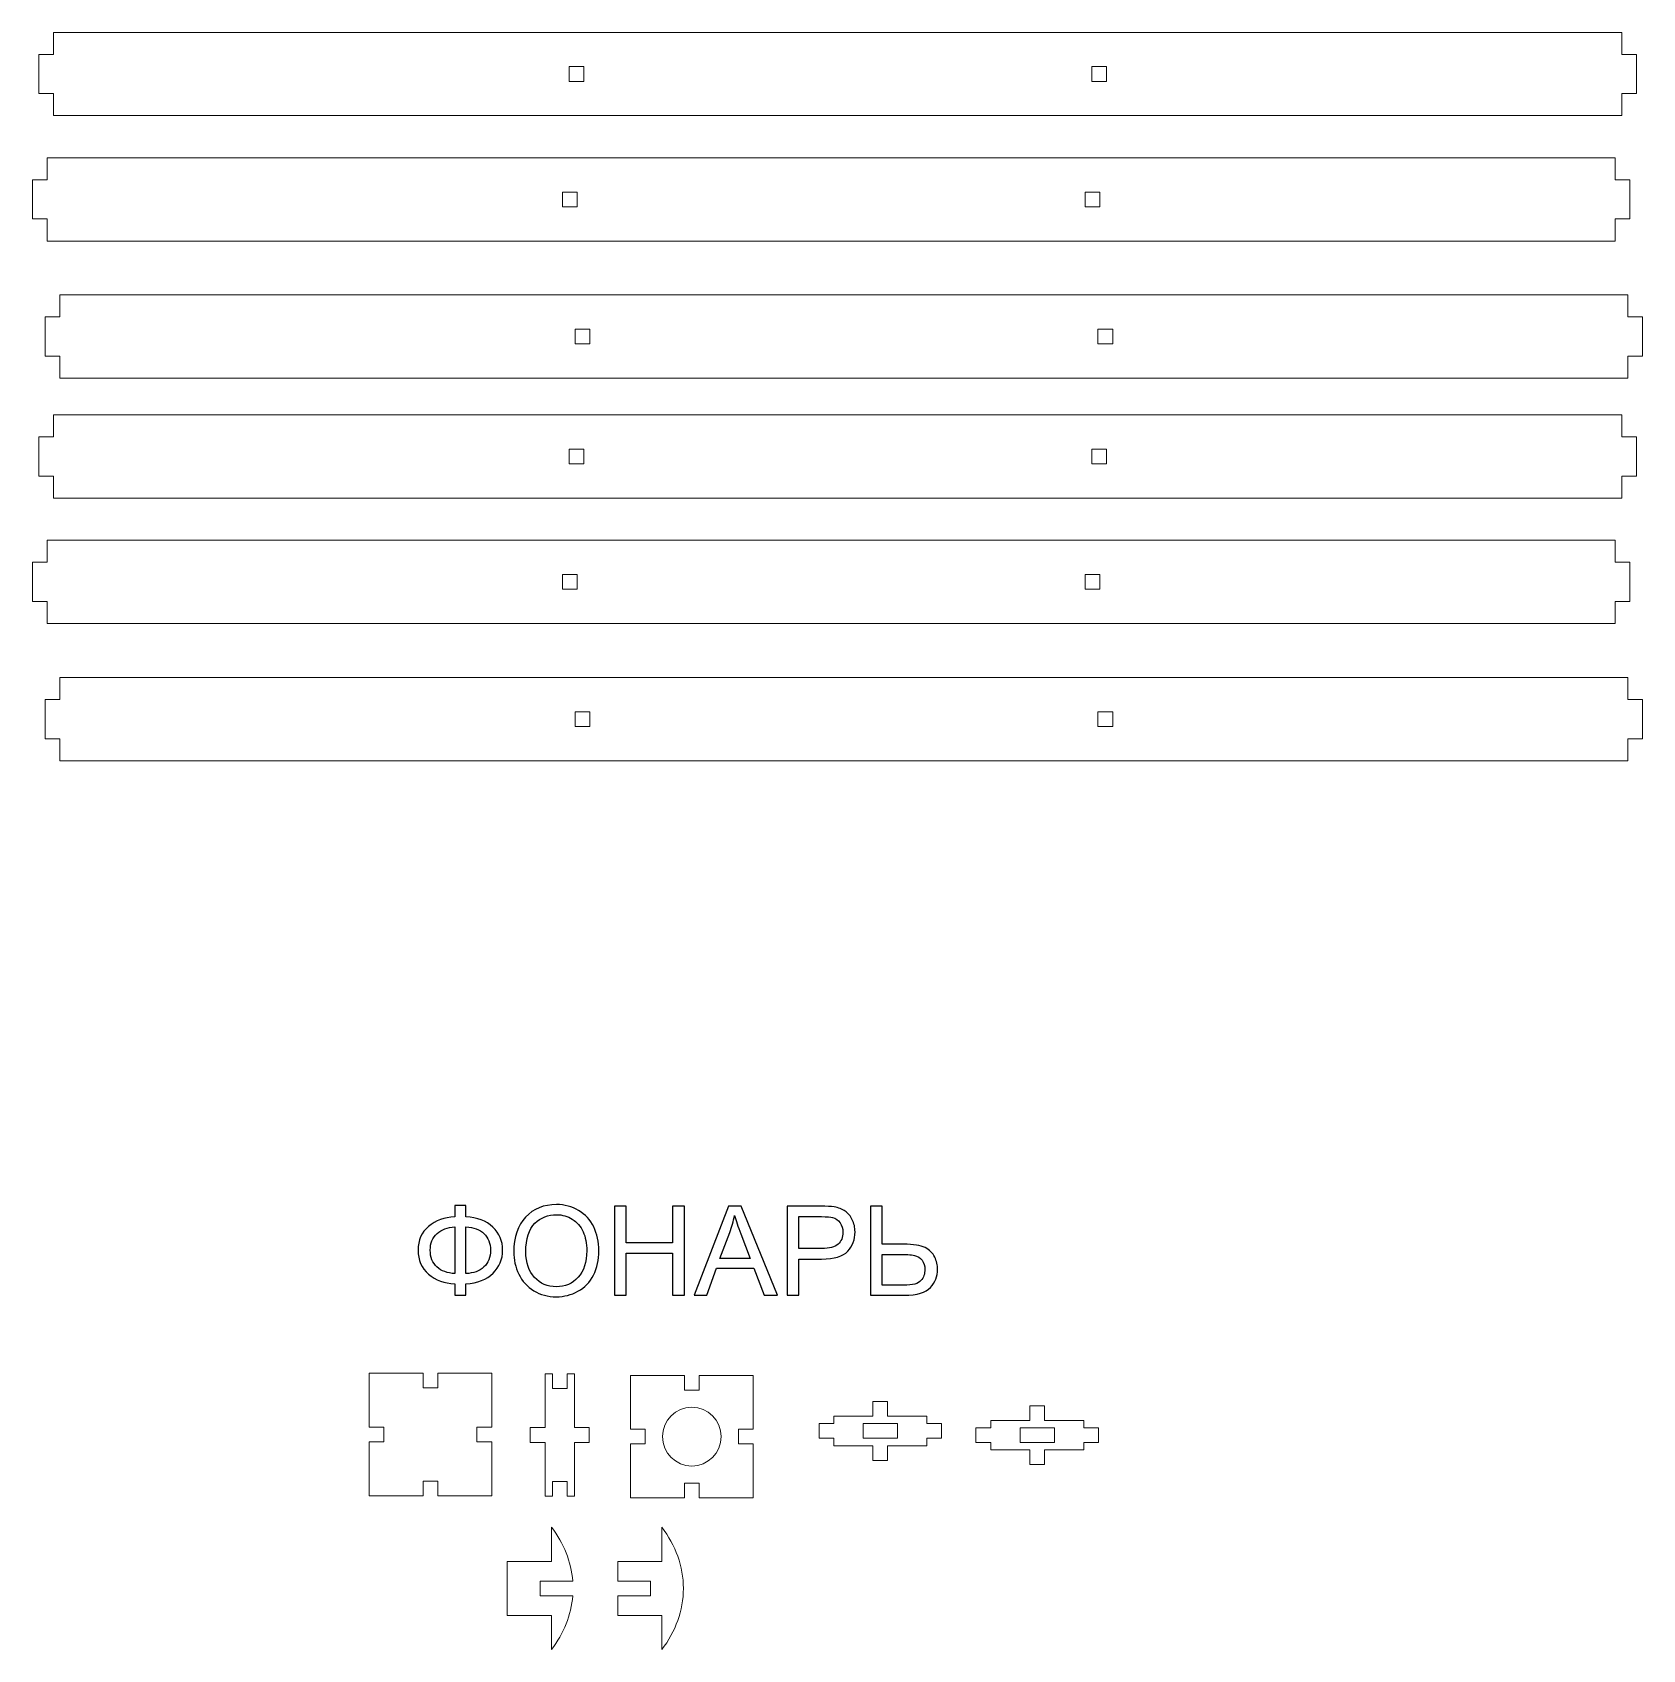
# Model space of a CAD drawing. Header units: centimetres. Extents: x -181 to 252, y -90 to 73.
# Drawn here: x 61.55 to 94.41, y 6.96 to 39.96 of the extents above; entities that cross this region are included whole.
import ezdxf

# ---------------------------------------------------------------- set-up
doc = ezdxf.new("R2010")
doc.units = ezdxf.units.CM
doc.header["$MEASUREMENT"] = 0
doc.layers.add('layer 1', color=7, linetype='Continuous')

msp = doc.modelspace()

# ---------------------------------------------------------------- linework, layer by layer
at = {"layer": 'layer 1', "color": 231, "lineweight": 9}
for points, knots in [([(93.98709, 39.96152), (93.98709, 39.96152), (61.98942, 39.96152), (61.98942, 39.96152), (61.98942, 39.96152), (61.98942, 39.96152), (61.98944, 39.51154), (61.98944, 39.51154), (61.98944, 39.51154), (61.98944, 39.51154), (61.68944, 39.51153), (61.68944, 39.51153), (61.68944, 39.51153), (61.68944, 39.51153), (61.68944, 38.71153), (61.68944, 38.71153), (61.68944, 38.71153), (61.68944, 38.71153), (61.98942, 38.71153), (61.98942, 38.71153), (61.98942, 38.71153), (61.98942, 38.71153), (61.98942, 38.26154), (61.98942, 38.26154), (61.98942, 38.26154), (61.98942, 38.26154), (93.98709, 38.26154), (93.98709, 38.26154), (93.98709, 38.26154), (93.98709, 38.26154), (93.98709, 38.71152), (93.98709, 38.71152), (93.98709, 38.71152), (93.98709, 38.71152), (94.28707, 38.71152), (94.28707, 38.71152), (94.28707, 38.71152), (94.28707, 38.71152), (94.28709, 39.51153), (94.28709, 39.51153), (94.28709, 39.51153), (94.28709, 39.51153), (93.98709, 39.51152), (93.98709, 39.51152), (93.98709, 39.51152), (93.98709, 39.51152), (93.98709, 39.96152), (93.98709, 39.96152)], [0, 0, 0, 0, 0.07692308, 0.07692308, 0.07692308, 0.07692308, 0.15384615, 0.15384615, 0.15384615, 0.15384615, 0.23076923, 0.23076923, 0.23076923, 0.23076923, 0.30769231, 0.30769231, 0.30769231, 0.30769231, 0.38461538, 0.38461538, 0.38461538, 0.38461538, 0.46153846, 0.46153846, 0.46153846, 0.46153846, 0.53846154, 0.53846154, 0.53846154, 0.53846154, 0.61538462, 0.61538462, 0.61538462, 0.61538462, 0.69230769, 0.69230769, 0.69230769, 0.69230769, 0.76923077, 0.76923077, 0.76923077, 0.76923077, 0.84615385, 0.84615385, 0.84615385, 0.84615385, 1, 1, 1, 1]), ([(72.50612, 38.96153), (72.50612, 38.96153), (72.50612, 39.26153), (72.50612, 39.26153), (72.50612, 39.26153), (72.50612, 39.26153), (72.80611, 39.26153), (72.80611, 39.26153), (72.80611, 39.26153), (72.80611, 39.26153), (72.8061, 38.96153), (72.8061, 38.96153), (72.8061, 38.96153), (72.8061, 38.96153), (72.50612, 38.96153), (72.50612, 38.96153)], [0, 0, 0, 0, 0.2, 0.2, 0.2, 0.2, 0.4, 0.4, 0.4, 0.4, 0.6, 0.6, 0.6, 0.6, 1, 1, 1, 1]), ([(83.17279, 38.96153), (83.17279, 38.96153), (83.17279, 39.26153), (83.17279, 39.26153), (83.17279, 39.26153), (83.17279, 39.26153), (83.47278, 39.26153), (83.47278, 39.26153), (83.47278, 39.26153), (83.47278, 39.26153), (83.47277, 38.96153), (83.47277, 38.96153), (83.47277, 38.96153), (83.47277, 38.96153), (83.17279, 38.96153), (83.17279, 38.96153)], [0, 0, 0, 0, 0.2, 0.2, 0.2, 0.2, 0.4, 0.4, 0.4, 0.4, 0.6, 0.6, 0.6, 0.6, 1, 1, 1, 1]), ([(93.85242, 37.40351), (93.85242, 37.40351), (61.85475, 37.40351), (61.85475, 37.40351), (61.85475, 37.40351), (61.85475, 37.40351), (61.85477, 36.95353), (61.85477, 36.95353), (61.85477, 36.95353), (61.85477, 36.95353), (61.55477, 36.95352), (61.55477, 36.95352), (61.55477, 36.95352), (61.55477, 36.95352), (61.55477, 36.15352), (61.55477, 36.15352), (61.55477, 36.15352), (61.55477, 36.15352), (61.85475, 36.15352), (61.85475, 36.15352), (61.85475, 36.15352), (61.85475, 36.15352), (61.85475, 35.70353), (61.85475, 35.70353), (61.85475, 35.70353), (61.85475, 35.70353), (93.85242, 35.70353), (93.85242, 35.70353), (93.85242, 35.70353), (93.85242, 35.70353), (93.85242, 36.15351), (93.85242, 36.15351), (93.85242, 36.15351), (93.85242, 36.15351), (94.1524, 36.15351), (94.1524, 36.15351), (94.1524, 36.15351), (94.1524, 36.15351), (94.15242, 36.95352), (94.15242, 36.95352), (94.15242, 36.95352), (94.15242, 36.95352), (93.85242, 36.95351), (93.85242, 36.95351), (93.85242, 36.95351), (93.85242, 36.95351), (93.85242, 37.40351), (93.85242, 37.40351)], [0, 0, 0, 0, 0.07692308, 0.07692308, 0.07692308, 0.07692308, 0.15384615, 0.15384615, 0.15384615, 0.15384615, 0.23076923, 0.23076923, 0.23076923, 0.23076923, 0.30769231, 0.30769231, 0.30769231, 0.30769231, 0.38461538, 0.38461538, 0.38461538, 0.38461538, 0.46153846, 0.46153846, 0.46153846, 0.46153846, 0.53846154, 0.53846154, 0.53846154, 0.53846154, 0.61538462, 0.61538462, 0.61538462, 0.61538462, 0.69230769, 0.69230769, 0.69230769, 0.69230769, 0.76923077, 0.76923077, 0.76923077, 0.76923077, 0.84615385, 0.84615385, 0.84615385, 0.84615385, 1, 1, 1, 1]), ([(72.37145, 36.40352), (72.37145, 36.40352), (72.37145, 36.70352), (72.37145, 36.70352), (72.37145, 36.70352), (72.37145, 36.70352), (72.67144, 36.70352), (72.67144, 36.70352), (72.67144, 36.70352), (72.67144, 36.70352), (72.67143, 36.40352), (72.67143, 36.40352), (72.67143, 36.40352), (72.67143, 36.40352), (72.37145, 36.40352), (72.37145, 36.40352)], [0, 0, 0, 0, 0.2, 0.2, 0.2, 0.2, 0.4, 0.4, 0.4, 0.4, 0.6, 0.6, 0.6, 0.6, 1, 1, 1, 1]), ([(83.03812, 36.40352), (83.03812, 36.40352), (83.03812, 36.70352), (83.03812, 36.70352), (83.03812, 36.70352), (83.03812, 36.70352), (83.33811, 36.70352), (83.33811, 36.70352), (83.33811, 36.70352), (83.33811, 36.70352), (83.3381, 36.40352), (83.3381, 36.40352), (83.3381, 36.40352), (83.3381, 36.40352), (83.03812, 36.40352), (83.03812, 36.40352)], [0, 0, 0, 0, 0.2, 0.2, 0.2, 0.2, 0.4, 0.4, 0.4, 0.4, 0.6, 0.6, 0.6, 0.6, 1, 1, 1, 1]), ([(94.11478, 34.60464), (94.11478, 34.60464), (62.11711, 34.60464), (62.11711, 34.60464), (62.11711, 34.60464), (62.11711, 34.60464), (62.11713, 34.15466), (62.11713, 34.15466), (62.11713, 34.15466), (62.11713, 34.15466), (61.81713, 34.15465), (61.81713, 34.15465), (61.81713, 34.15465), (61.81713, 34.15465), (61.81713, 33.35465), (61.81713, 33.35465), (61.81713, 33.35465), (61.81713, 33.35465), (62.11711, 33.35465), (62.11711, 33.35465), (62.11711, 33.35465), (62.11711, 33.35465), (62.11711, 32.90466), (62.11711, 32.90466), (62.11711, 32.90466), (62.11711, 32.90466), (94.11478, 32.90466), (94.11478, 32.90466), (94.11478, 32.90466), (94.11478, 32.90466), (94.11478, 33.35464), (94.11478, 33.35464), (94.11478, 33.35464), (94.11478, 33.35464), (94.41476, 33.35464), (94.41476, 33.35464), (94.41476, 33.35464), (94.41476, 33.35464), (94.41478, 34.15465), (94.41478, 34.15465), (94.41478, 34.15465), (94.41478, 34.15465), (94.11478, 34.15464), (94.11478, 34.15464), (94.11478, 34.15464), (94.11478, 34.15464), (94.11478, 34.60464), (94.11478, 34.60464)], [0, 0, 0, 0, 0.07692308, 0.07692308, 0.07692308, 0.07692308, 0.15384615, 0.15384615, 0.15384615, 0.15384615, 0.23076923, 0.23076923, 0.23076923, 0.23076923, 0.30769231, 0.30769231, 0.30769231, 0.30769231, 0.38461538, 0.38461538, 0.38461538, 0.38461538, 0.46153846, 0.46153846, 0.46153846, 0.46153846, 0.53846154, 0.53846154, 0.53846154, 0.53846154, 0.61538462, 0.61538462, 0.61538462, 0.61538462, 0.69230769, 0.69230769, 0.69230769, 0.69230769, 0.76923077, 0.76923077, 0.76923077, 0.76923077, 0.84615385, 0.84615385, 0.84615385, 0.84615385, 1, 1, 1, 1]), ([(72.63381, 33.60465), (72.63381, 33.60465), (72.63381, 33.90465), (72.63381, 33.90465), (72.63381, 33.90465), (72.63381, 33.90465), (72.9338, 33.90465), (72.9338, 33.90465), (72.9338, 33.90465), (72.9338, 33.90465), (72.93379, 33.60465), (72.93379, 33.60465), (72.93379, 33.60465), (72.93379, 33.60465), (72.63381, 33.60465), (72.63381, 33.60465)], [0, 0, 0, 0, 0.2, 0.2, 0.2, 0.2, 0.4, 0.4, 0.4, 0.4, 0.6, 0.6, 0.6, 0.6, 1, 1, 1, 1]), ([(83.30048, 33.60465), (83.30048, 33.60465), (83.30048, 33.90465), (83.30048, 33.90465), (83.30048, 33.90465), (83.30048, 33.90465), (83.60047, 33.90465), (83.60047, 33.90465), (83.60047, 33.90465), (83.60047, 33.90465), (83.60046, 33.60465), (83.60046, 33.60465), (83.60046, 33.60465), (83.60046, 33.60465), (83.30048, 33.60465), (83.30048, 33.60465)], [0, 0, 0, 0, 0.2, 0.2, 0.2, 0.2, 0.4, 0.4, 0.4, 0.4, 0.6, 0.6, 0.6, 0.6, 1, 1, 1, 1]), ([(93.98709, 32.15631), (93.98709, 32.15631), (61.98942, 32.15631), (61.98942, 32.15631), (61.98942, 32.15631), (61.98942, 32.15631), (61.98944, 31.70633), (61.98944, 31.70633), (61.98944, 31.70633), (61.98944, 31.70633), (61.68944, 31.70632), (61.68944, 31.70632), (61.68944, 31.70632), (61.68944, 31.70632), (61.68944, 30.90632), (61.68944, 30.90632), (61.68944, 30.90632), (61.68944, 30.90632), (61.98942, 30.90632), (61.98942, 30.90632), (61.98942, 30.90632), (61.98942, 30.90632), (61.98942, 30.45633), (61.98942, 30.45633), (61.98942, 30.45633), (61.98942, 30.45633), (93.98709, 30.45633), (93.98709, 30.45633), (93.98709, 30.45633), (93.98709, 30.45633), (93.98709, 30.90631), (93.98709, 30.90631), (93.98709, 30.90631), (93.98709, 30.90631), (94.28707, 30.90631), (94.28707, 30.90631), (94.28707, 30.90631), (94.28707, 30.90631), (94.28709, 31.70632), (94.28709, 31.70632), (94.28709, 31.70632), (94.28709, 31.70632), (93.98709, 31.70631), (93.98709, 31.70631), (93.98709, 31.70631), (93.98709, 31.70631), (93.98709, 32.15631), (93.98709, 32.15631)], [0, 0, 0, 0, 0.07692308, 0.07692308, 0.07692308, 0.07692308, 0.15384615, 0.15384615, 0.15384615, 0.15384615, 0.23076923, 0.23076923, 0.23076923, 0.23076923, 0.30769231, 0.30769231, 0.30769231, 0.30769231, 0.38461538, 0.38461538, 0.38461538, 0.38461538, 0.46153846, 0.46153846, 0.46153846, 0.46153846, 0.53846154, 0.53846154, 0.53846154, 0.53846154, 0.61538462, 0.61538462, 0.61538462, 0.61538462, 0.69230769, 0.69230769, 0.69230769, 0.69230769, 0.76923077, 0.76923077, 0.76923077, 0.76923077, 0.84615385, 0.84615385, 0.84615385, 0.84615385, 1, 1, 1, 1]), ([(72.50612, 31.15632), (72.50612, 31.15632), (72.50612, 31.45632), (72.50612, 31.45632), (72.50612, 31.45632), (72.50612, 31.45632), (72.80611, 31.45632), (72.80611, 31.45632), (72.80611, 31.45632), (72.80611, 31.45632), (72.8061, 31.15632), (72.8061, 31.15632), (72.8061, 31.15632), (72.8061, 31.15632), (72.50612, 31.15632), (72.50612, 31.15632)], [0, 0, 0, 0, 0.2, 0.2, 0.2, 0.2, 0.4, 0.4, 0.4, 0.4, 0.6, 0.6, 0.6, 0.6, 1, 1, 1, 1]), ([(83.17279, 31.15632), (83.17279, 31.15632), (83.17279, 31.45632), (83.17279, 31.45632), (83.17279, 31.45632), (83.17279, 31.45632), (83.47278, 31.45632), (83.47278, 31.45632), (83.47278, 31.45632), (83.47278, 31.45632), (83.47277, 31.15632), (83.47277, 31.15632), (83.47277, 31.15632), (83.47277, 31.15632), (83.17279, 31.15632), (83.17279, 31.15632)], [0, 0, 0, 0, 0.2, 0.2, 0.2, 0.2, 0.4, 0.4, 0.4, 0.4, 0.6, 0.6, 0.6, 0.6, 1, 1, 1, 1]), ([(93.85242, 29.5983), (93.85242, 29.5983), (61.85475, 29.5983), (61.85475, 29.5983), (61.85475, 29.5983), (61.85475, 29.5983), (61.85477, 29.14832), (61.85477, 29.14832), (61.85477, 29.14832), (61.85477, 29.14832), (61.55477, 29.14831), (61.55477, 29.14831), (61.55477, 29.14831), (61.55477, 29.14831), (61.55477, 28.34831), (61.55477, 28.34831), (61.55477, 28.34831), (61.55477, 28.34831), (61.85475, 28.34831), (61.85475, 28.34831), (61.85475, 28.34831), (61.85475, 28.34831), (61.85475, 27.89832), (61.85475, 27.89832), (61.85475, 27.89832), (61.85475, 27.89832), (93.85242, 27.89832), (93.85242, 27.89832), (93.85242, 27.89832), (93.85242, 27.89832), (93.85242, 28.3483), (93.85242, 28.3483), (93.85242, 28.3483), (93.85242, 28.3483), (94.1524, 28.3483), (94.1524, 28.3483), (94.1524, 28.3483), (94.1524, 28.3483), (94.15242, 29.14831), (94.15242, 29.14831), (94.15242, 29.14831), (94.15242, 29.14831), (93.85242, 29.1483), (93.85242, 29.1483), (93.85242, 29.1483), (93.85242, 29.1483), (93.85242, 29.5983), (93.85242, 29.5983)], [0, 0, 0, 0, 0.07692308, 0.07692308, 0.07692308, 0.07692308, 0.15384615, 0.15384615, 0.15384615, 0.15384615, 0.23076923, 0.23076923, 0.23076923, 0.23076923, 0.30769231, 0.30769231, 0.30769231, 0.30769231, 0.38461538, 0.38461538, 0.38461538, 0.38461538, 0.46153846, 0.46153846, 0.46153846, 0.46153846, 0.53846154, 0.53846154, 0.53846154, 0.53846154, 0.61538462, 0.61538462, 0.61538462, 0.61538462, 0.69230769, 0.69230769, 0.69230769, 0.69230769, 0.76923077, 0.76923077, 0.76923077, 0.76923077, 0.84615385, 0.84615385, 0.84615385, 0.84615385, 1, 1, 1, 1]), ([(72.37145, 28.59831), (72.37145, 28.59831), (72.37145, 28.89831), (72.37145, 28.89831), (72.37145, 28.89831), (72.37145, 28.89831), (72.67144, 28.89831), (72.67144, 28.89831), (72.67144, 28.89831), (72.67144, 28.89831), (72.67143, 28.59831), (72.67143, 28.59831), (72.67143, 28.59831), (72.67143, 28.59831), (72.37145, 28.59831), (72.37145, 28.59831)], [0, 0, 0, 0, 0.2, 0.2, 0.2, 0.2, 0.4, 0.4, 0.4, 0.4, 0.6, 0.6, 0.6, 0.6, 1, 1, 1, 1]), ([(83.03812, 28.59831), (83.03812, 28.59831), (83.03812, 28.89831), (83.03812, 28.89831), (83.03812, 28.89831), (83.03812, 28.89831), (83.33811, 28.89831), (83.33811, 28.89831), (83.33811, 28.89831), (83.33811, 28.89831), (83.3381, 28.59831), (83.3381, 28.59831), (83.3381, 28.59831), (83.3381, 28.59831), (83.03812, 28.59831), (83.03812, 28.59831)], [0, 0, 0, 0, 0.2, 0.2, 0.2, 0.2, 0.4, 0.4, 0.4, 0.4, 0.6, 0.6, 0.6, 0.6, 1, 1, 1, 1]), ([(94.11478, 26.79943), (94.11478, 26.79943), (62.11711, 26.79943), (62.11711, 26.79943), (62.11711, 26.79943), (62.11711, 26.79943), (62.11713, 26.34945), (62.11713, 26.34945), (62.11713, 26.34945), (62.11713, 26.34945), (61.81713, 26.34944), (61.81713, 26.34944), (61.81713, 26.34944), (61.81713, 26.34944), (61.81713, 25.54944), (61.81713, 25.54944), (61.81713, 25.54944), (61.81713, 25.54944), (62.11711, 25.54944), (62.11711, 25.54944), (62.11711, 25.54944), (62.11711, 25.54944), (62.11711, 25.09945), (62.11711, 25.09945), (62.11711, 25.09945), (62.11711, 25.09945), (94.11478, 25.09945), (94.11478, 25.09945), (94.11478, 25.09945), (94.11478, 25.09945), (94.11478, 25.54943), (94.11478, 25.54943), (94.11478, 25.54943), (94.11478, 25.54943), (94.41476, 25.54943), (94.41476, 25.54943), (94.41476, 25.54943), (94.41476, 25.54943), (94.41478, 26.34944), (94.41478, 26.34944), (94.41478, 26.34944), (94.41478, 26.34944), (94.11478, 26.34943), (94.11478, 26.34943), (94.11478, 26.34943), (94.11478, 26.34943), (94.11478, 26.79943), (94.11478, 26.79943)], [0, 0, 0, 0, 0.07692308, 0.07692308, 0.07692308, 0.07692308, 0.15384615, 0.15384615, 0.15384615, 0.15384615, 0.23076923, 0.23076923, 0.23076923, 0.23076923, 0.30769231, 0.30769231, 0.30769231, 0.30769231, 0.38461538, 0.38461538, 0.38461538, 0.38461538, 0.46153846, 0.46153846, 0.46153846, 0.46153846, 0.53846154, 0.53846154, 0.53846154, 0.53846154, 0.61538462, 0.61538462, 0.61538462, 0.61538462, 0.69230769, 0.69230769, 0.69230769, 0.69230769, 0.76923077, 0.76923077, 0.76923077, 0.76923077, 0.84615385, 0.84615385, 0.84615385, 0.84615385, 1, 1, 1, 1]), ([(72.63381, 25.79944), (72.63381, 25.79944), (72.63381, 26.09944), (72.63381, 26.09944), (72.63381, 26.09944), (72.63381, 26.09944), (72.9338, 26.09944), (72.9338, 26.09944), (72.9338, 26.09944), (72.9338, 26.09944), (72.93379, 25.79944), (72.93379, 25.79944), (72.93379, 25.79944), (72.93379, 25.79944), (72.63381, 25.79944), (72.63381, 25.79944)], [0, 0, 0, 0, 0.2, 0.2, 0.2, 0.2, 0.4, 0.4, 0.4, 0.4, 0.6, 0.6, 0.6, 0.6, 1, 1, 1, 1]), ([(83.30048, 25.79944), (83.30048, 25.79944), (83.30048, 26.09944), (83.30048, 26.09944), (83.30048, 26.09944), (83.30048, 26.09944), (83.60047, 26.09944), (83.60047, 26.09944), (83.60047, 26.09944), (83.60047, 26.09944), (83.60046, 25.79944), (83.60046, 25.79944), (83.60046, 25.79944), (83.60046, 25.79944), (83.30048, 25.79944), (83.30048, 25.79944)], [0, 0, 0, 0, 0.2, 0.2, 0.2, 0.2, 0.4, 0.4, 0.4, 0.4, 0.6, 0.6, 0.6, 0.6, 1, 1, 1, 1])]:
    msp.add_open_spline(points, degree=3, knots=knots, dxfattribs=at)
at = {"layer": 'layer 1', "color": 250}
for points, knots in [([(70.17665, 15.79277), (70.17665, 15.79277), (70.17665, 16.02602), (70.17665, 16.02602), (70.17665, 16.02602), (70.17665, 16.02602), (70.40229, 16.02602), (70.40229, 16.02602), (70.40229, 16.02602), (70.40229, 16.02602), (70.40229, 15.79277), (70.40229, 15.79277), (70.40229, 15.79277), (70.63385, 15.78049), (70.81631, 15.71064), (70.9505, 15.58406), (70.9505, 15.58406), (71.08428, 15.45706), (71.15116, 15.29916), (71.15116, 15.11078), (71.15116, 15.11078), (71.15116, 14.9262), (71.08639, 14.76957), (70.95643, 14.64088), (70.95643, 14.64088), (70.82689, 14.51176), (70.64189, 14.44064), (70.40229, 14.42752), (70.40229, 14.42752), (70.40229, 14.42752), (70.40229, 14.19299), (70.40229, 14.19299), (70.40229, 14.19299), (70.40229, 14.19299), (70.17665, 14.19299), (70.17665, 14.19299), (70.17665, 14.19299), (70.17665, 14.19299), (70.17665, 14.42752), (70.17665, 14.42752), (70.17665, 14.42752), (69.9616, 14.43556), (69.78253, 14.50118), (69.63944, 14.62394), (69.63944, 14.62394), (69.49635, 14.74671), (69.42481, 14.90885), (69.42481, 15.11078), (69.42481, 15.11078), (69.42481, 15.31313), (69.49635, 15.47527), (69.63902, 15.59676), (69.63902, 15.59676), (69.78168, 15.71868), (69.96075, 15.78388), (70.17665, 15.79277)], [0, 0, 0, 0, 0.06666667, 0.06666667, 0.06666667, 0.06666667, 0.13333333, 0.13333333, 0.13333333, 0.13333333, 0.2, 0.2, 0.2, 0.2, 0.26666667, 0.26666667, 0.26666667, 0.26666667, 0.33333333, 0.33333333, 0.33333333, 0.33333333, 0.4, 0.4, 0.4, 0.4, 0.46666667, 0.46666667, 0.46666667, 0.46666667, 0.53333333, 0.53333333, 0.53333333, 0.53333333, 0.6, 0.6, 0.6, 0.6, 0.66666667, 0.66666667, 0.66666667, 0.66666667, 0.73333333, 0.73333333, 0.73333333, 0.73333333, 0.8, 0.8, 0.8, 0.8, 0.86666667, 0.86666667, 0.86666667, 0.86666667, 1, 1, 1, 1]), ([(71.37723, 15.0786), (71.37723, 15.38044), (71.45808, 15.61666), (71.62022, 15.78726), (71.62022, 15.78726), (71.78236, 15.95787), (71.99148, 16.04338), (72.24802, 16.04338), (72.24802, 16.04338), (72.41566, 16.04338), (72.56722, 16.00316), (72.70184, 15.92315), (72.70184, 15.92315), (72.83646, 15.84272), (72.93933, 15.73096), (73.01002, 15.58745), (73.01002, 15.58745), (73.08072, 15.44436), (73.11586, 15.28138), (73.11586, 15.09977), (73.11586, 15.09977), (73.11586, 14.9152), (73.07903, 14.7501), (73.00452, 14.60489), (73.00452, 14.60489), (72.93001, 14.45927), (72.8246, 14.3492), (72.68829, 14.27427), (72.68829, 14.27427), (72.55155, 14.19934), (72.40466, 14.16209), (72.24675, 14.16209), (72.24675, 14.16209), (72.0753, 14.16209), (71.92248, 14.20315), (71.78786, 14.28612), (71.78786, 14.28612), (71.65282, 14.36867), (71.55079, 14.4817), (71.48137, 14.62479), (71.48137, 14.62479), (71.41194, 14.76745), (71.37723, 14.91901), (71.37723, 15.0786)], [0, 0, 0, 0, 0.08333333, 0.08333333, 0.08333333, 0.08333333, 0.16666667, 0.16666667, 0.16666667, 0.16666667, 0.25, 0.25, 0.25, 0.25, 0.33333333, 0.33333333, 0.33333333, 0.33333333, 0.41666667, 0.41666667, 0.41666667, 0.41666667, 0.5, 0.5, 0.5, 0.5, 0.58333333, 0.58333333, 0.58333333, 0.58333333, 0.66666667, 0.66666667, 0.66666667, 0.66666667, 0.75, 0.75, 0.75, 0.75, 0.83333333, 0.83333333, 0.83333333, 0.83333333, 1, 1, 1, 1]), ([(73.43336, 14.19299), (73.43336, 14.19299), (73.43336, 16.01121), (73.43336, 16.01121), (73.43336, 16.01121), (73.43336, 16.01121), (73.67424, 16.01121), (73.67424, 16.01121), (73.67424, 16.01121), (73.67424, 16.01121), (73.67424, 15.26445), (73.67424, 15.26445), (73.67424, 15.26445), (73.67424, 15.26445), (74.61912, 15.26445), (74.61912, 15.26445), (74.61912, 15.26445), (74.61912, 15.26445), (74.61912, 16.01121), (74.61912, 16.01121), (74.61912, 16.01121), (74.61912, 16.01121), (74.85999, 16.01121), (74.85999, 16.01121), (74.85999, 16.01121), (74.85999, 16.01121), (74.85999, 14.19299), (74.85999, 14.19299), (74.85999, 14.19299), (74.85999, 14.19299), (74.61912, 14.19299), (74.61912, 14.19299), (74.61912, 14.19299), (74.61912, 14.19299), (74.61912, 15.04982), (74.61912, 15.04982), (74.61912, 15.04982), (74.61912, 15.04982), (73.67424, 15.04982), (73.67424, 15.04982), (73.67424, 15.04982), (73.67424, 15.04982), (73.67424, 14.19299), (73.67424, 14.19299), (73.67424, 14.19299), (73.67424, 14.19299), (73.43336, 14.19299), (73.43336, 14.19299)], [0, 0, 0, 0, 0.07692308, 0.07692308, 0.07692308, 0.07692308, 0.15384615, 0.15384615, 0.15384615, 0.15384615, 0.23076923, 0.23076923, 0.23076923, 0.23076923, 0.30769231, 0.30769231, 0.30769231, 0.30769231, 0.38461538, 0.38461538, 0.38461538, 0.38461538, 0.46153846, 0.46153846, 0.46153846, 0.46153846, 0.53846154, 0.53846154, 0.53846154, 0.53846154, 0.61538462, 0.61538462, 0.61538462, 0.61538462, 0.69230769, 0.69230769, 0.69230769, 0.69230769, 0.76923077, 0.76923077, 0.76923077, 0.76923077, 0.84615385, 0.84615385, 0.84615385, 0.84615385, 1, 1, 1, 1]), ([(75.06065, 14.19299), (75.06065, 14.19299), (75.75915, 16.01121), (75.75915, 16.01121), (75.75915, 16.01121), (75.75915, 16.01121), (76.01823, 16.01121), (76.01823, 16.01121), (76.01823, 16.01121), (76.01823, 16.01121), (76.76245, 14.19299), (76.76245, 14.19299), (76.76245, 14.19299), (76.76245, 14.19299), (76.48813, 14.19299), (76.48813, 14.19299), (76.48813, 14.19299), (76.48813, 14.19299), (76.27604, 14.74375), (76.27604, 14.74375), (76.27604, 14.74375), (76.27604, 14.74375), (75.51573, 14.74375), (75.51573, 14.74375), (75.51573, 14.74375), (75.51573, 14.74375), (75.31634, 14.19299), (75.31634, 14.19299), (75.31634, 14.19299), (75.31634, 14.19299), (75.06065, 14.19299), (75.06065, 14.19299)], [0, 0, 0, 0, 0.11111111, 0.11111111, 0.11111111, 0.11111111, 0.22222222, 0.22222222, 0.22222222, 0.22222222, 0.33333333, 0.33333333, 0.33333333, 0.33333333, 0.44444444, 0.44444444, 0.44444444, 0.44444444, 0.55555556, 0.55555556, 0.55555556, 0.55555556, 0.66666667, 0.66666667, 0.66666667, 0.66666667, 0.77777778, 0.77777778, 0.77777778, 0.77777778, 1, 1, 1, 1]), ([(76.95464, 14.19299), (76.95464, 14.19299), (76.95464, 16.01121), (76.95464, 16.01121), (76.95464, 16.01121), (76.95464, 16.01121), (77.64044, 16.01121), (77.64044, 16.01121), (77.64044, 16.01121), (77.76109, 16.01121), (77.85338, 16.00528), (77.91688, 15.99385), (77.91688, 15.99385), (78.0062, 15.97903), (78.08113, 15.95067), (78.14167, 15.90876), (78.14167, 15.90876), (78.20178, 15.86727), (78.25047, 15.80843), (78.2873, 15.7335), (78.2873, 15.7335), (78.32413, 15.65815), (78.34233, 15.5756), (78.34233, 15.48543), (78.34233, 15.48543), (78.34233, 15.33091), (78.29322, 15.19968), (78.19501, 15.09257), (78.19501, 15.09257), (78.09637, 14.98589), (77.91857, 14.93213), (77.66161, 14.93213), (77.66161, 14.93213), (77.66161, 14.93213), (77.1951, 14.93213), (77.1951, 14.93213), (77.1951, 14.93213), (77.1951, 14.93213), (77.1951, 14.19299), (77.1951, 14.19299), (77.1951, 14.19299), (77.1951, 14.19299), (76.95464, 14.19299), (76.95464, 14.19299)], [0, 0, 0, 0, 0.08333333, 0.08333333, 0.08333333, 0.08333333, 0.16666667, 0.16666667, 0.16666667, 0.16666667, 0.25, 0.25, 0.25, 0.25, 0.33333333, 0.33333333, 0.33333333, 0.33333333, 0.41666667, 0.41666667, 0.41666667, 0.41666667, 0.5, 0.5, 0.5, 0.5, 0.58333333, 0.58333333, 0.58333333, 0.58333333, 0.66666667, 0.66666667, 0.66666667, 0.66666667, 0.75, 0.75, 0.75, 0.75, 0.83333333, 0.83333333, 0.83333333, 0.83333333, 1, 1, 1, 1]), ([(78.65729, 16.01121), (78.65729, 16.01121), (78.89817, 16.01121), (78.89817, 16.01121), (78.89817, 16.01121), (78.89817, 16.01121), (78.89817, 15.23481), (78.89817, 15.23481), (78.89817, 15.23481), (78.89817, 15.23481), (79.33208, 15.23481), (79.33208, 15.23481), (79.33208, 15.23481), (79.53486, 15.23481), (79.68133, 15.21111), (79.77235, 15.16412), (79.77235, 15.16412), (79.86337, 15.11713), (79.92856, 15.05278), (79.96835, 14.97192), (79.96835, 14.97192), (80.00815, 14.89064), (80.02804, 14.80725), (80.02804, 14.72131), (80.02804, 14.72131), (80.02804, 14.58076), (79.97978, 14.45757), (79.88411, 14.35174), (79.88411, 14.35174), (79.78801, 14.24591), (79.60937, 14.19299), (79.34817, 14.19299), (79.34817, 14.19299), (79.34817, 14.19299), (78.65729, 14.19299), (78.65729, 14.19299), (78.65729, 14.19299), (78.65729, 14.19299), (78.65729, 16.01121), (78.65729, 16.01121)], [0, 0, 0, 0, 0.09090909, 0.09090909, 0.09090909, 0.09090909, 0.18181818, 0.18181818, 0.18181818, 0.18181818, 0.27272727, 0.27272727, 0.27272727, 0.27272727, 0.36363636, 0.36363636, 0.36363636, 0.36363636, 0.45454545, 0.45454545, 0.45454545, 0.45454545, 0.54545455, 0.54545455, 0.54545455, 0.54545455, 0.63636364, 0.63636364, 0.63636364, 0.63636364, 0.72727273, 0.72727273, 0.72727273, 0.72727273, 0.81818182, 0.81818182, 0.81818182, 0.81818182, 1, 1, 1, 1]), ([(70.17665, 15.58576), (70.02679, 15.57898), (69.90572, 15.53496), (69.81301, 15.45325), (69.81301, 15.45325), (69.7203, 15.37113), (69.67415, 15.25725), (69.67415, 15.11078), (69.67415, 15.11078), (69.67415, 14.966), (69.71987, 14.85254), (69.81131, 14.76957), (69.81131, 14.76957), (69.90275, 14.68702), (70.02425, 14.64257), (70.17665, 14.6358), (70.17665, 14.6358), (70.17665, 14.6358), (70.17665, 15.58576), (70.17665, 15.58576)], [0, 0, 0, 0, 0.16666667, 0.16666667, 0.16666667, 0.16666667, 0.33333333, 0.33333333, 0.33333333, 0.33333333, 0.5, 0.5, 0.5, 0.5, 0.66666667, 0.66666667, 0.66666667, 0.66666667, 1, 1, 1, 1]), ([(70.40229, 15.58703), (70.40229, 15.58703), (70.40229, 14.63453), (70.40229, 14.63453), (70.40229, 14.63453), (70.55765, 14.64215), (70.67999, 14.68702), (70.76932, 14.76957), (70.76932, 14.76957), (70.85864, 14.85254), (70.90309, 14.966), (70.90309, 15.11078), (70.90309, 15.11078), (70.90309, 15.25302), (70.85949, 15.36562), (70.77186, 15.4486), (70.77186, 15.4486), (70.68423, 15.53199), (70.56104, 15.57771), (70.40229, 15.58703)], [0, 0, 0, 0, 0.16666667, 0.16666667, 0.16666667, 0.16666667, 0.33333333, 0.33333333, 0.33333333, 0.33333333, 0.5, 0.5, 0.5, 0.5, 0.66666667, 0.66666667, 0.66666667, 0.66666667, 1, 1, 1, 1]), ([(71.6253, 15.07479), (71.6253, 14.85551), (71.68414, 14.68321), (71.80183, 14.55706), (71.80183, 14.55706), (71.91994, 14.4309), (72.06768, 14.36783), (72.24548, 14.36783), (72.24548, 14.36783), (72.42667, 14.36783), (72.57568, 14.43133), (72.69252, 14.55875), (72.69252, 14.55875), (72.80936, 14.68617), (72.86821, 14.86694), (72.86821, 15.10104), (72.86821, 15.10104), (72.86821, 15.24878), (72.84281, 15.3779), (72.79285, 15.48839), (72.79285, 15.48839), (72.7429, 15.59888), (72.66966, 15.68439), (72.57357, 15.74535), (72.57357, 15.74535), (72.47705, 15.80589), (72.3691, 15.83637), (72.24929, 15.83637), (72.24929, 15.83637), (72.07869, 15.83637), (71.93222, 15.77795), (71.80945, 15.66069), (71.80945, 15.66069), (71.68668, 15.54385), (71.6253, 15.34827), (71.6253, 15.07479)], [0, 0, 0, 0, 0.1, 0.1, 0.1, 0.1, 0.2, 0.2, 0.2, 0.2, 0.3, 0.3, 0.3, 0.3, 0.4, 0.4, 0.4, 0.4, 0.5, 0.5, 0.5, 0.5, 0.6, 0.6, 0.6, 0.6, 0.7, 0.7, 0.7, 0.7, 0.8, 0.8, 0.8, 0.8, 1, 1, 1, 1]), ([(75.58516, 14.93975), (75.58516, 14.93975), (76.20196, 14.93975), (76.20196, 14.93975), (76.20196, 14.93975), (76.20196, 14.93975), (76.01188, 15.44309), (76.01188, 15.44309), (76.01188, 15.44309), (75.95431, 15.59592), (75.91113, 15.72165), (75.88319, 15.82028), (75.88319, 15.82028), (75.8599, 15.70344), (75.82731, 15.58787), (75.78497, 15.47273), (75.78497, 15.47273), (75.78497, 15.47273), (75.58516, 14.93975), (75.58516, 14.93975)], [0, 0, 0, 0, 0.16666667, 0.16666667, 0.16666667, 0.16666667, 0.33333333, 0.33333333, 0.33333333, 0.33333333, 0.5, 0.5, 0.5, 0.5, 0.66666667, 0.66666667, 0.66666667, 0.66666667, 1, 1, 1, 1]), ([(77.1951, 15.14676), (77.1951, 15.14676), (77.66542, 15.14676), (77.66542, 15.14676), (77.66542, 15.14676), (77.82078, 15.14676), (77.93127, 15.17555), (77.99647, 15.23354), (77.99647, 15.23354), (78.06166, 15.29154), (78.09426, 15.37282), (78.09426, 15.47781), (78.09426, 15.47781), (78.09426, 15.55401), (78.07521, 15.6192), (78.03668, 15.67339), (78.03668, 15.67339), (77.99816, 15.72757), (77.94778, 15.76313), (77.88471, 15.78049), (77.88471, 15.78049), (77.84407, 15.79107), (77.76956, 15.79658), (77.66034, 15.79658), (77.66034, 15.79658), (77.66034, 15.79658), (77.1951, 15.79658), (77.1951, 15.79658), (77.1951, 15.79658), (77.1951, 15.79658), (77.1951, 15.14676), (77.1951, 15.14676)], [0, 0, 0, 0, 0.11111111, 0.11111111, 0.11111111, 0.11111111, 0.22222222, 0.22222222, 0.22222222, 0.22222222, 0.33333333, 0.33333333, 0.33333333, 0.33333333, 0.44444444, 0.44444444, 0.44444444, 0.44444444, 0.55555556, 0.55555556, 0.55555556, 0.55555556, 0.66666667, 0.66666667, 0.66666667, 0.66666667, 0.77777778, 0.77777778, 0.77777778, 0.77777778, 1, 1, 1, 1]), ([(78.89817, 14.39746), (78.89817, 14.39746), (79.33843, 14.39746), (79.33843, 14.39746), (79.33843, 14.39746), (79.51708, 14.39746), (79.6335, 14.42921), (79.68768, 14.49271), (79.68768, 14.49271), (79.74145, 14.55579), (79.76854, 14.63199), (79.76854, 14.72131), (79.76854, 14.72131), (79.76854, 14.79412), (79.74907, 14.85593), (79.7097, 14.90673), (79.7097, 14.90673), (79.67033, 14.95753), (79.61826, 14.99055), (79.55306, 15.00537), (79.55306, 15.00537), (79.48745, 15.02018), (79.37696, 15.0278), (79.22032, 15.0278), (79.22032, 15.0278), (79.22032, 15.0278), (78.89817, 15.0278), (78.89817, 15.0278), (78.89817, 15.0278), (78.89817, 15.0278), (78.89817, 14.39746), (78.89817, 14.39746)], [0, 0, 0, 0, 0.11111111, 0.11111111, 0.11111111, 0.11111111, 0.22222222, 0.22222222, 0.22222222, 0.22222222, 0.33333333, 0.33333333, 0.33333333, 0.33333333, 0.44444444, 0.44444444, 0.44444444, 0.44444444, 0.55555556, 0.55555556, 0.55555556, 0.55555556, 0.66666667, 0.66666667, 0.66666667, 0.66666667, 0.77777778, 0.77777778, 0.77777778, 0.77777778, 1, 1, 1, 1])]:
    msp.add_open_spline(points, degree=3, knots=knots, dxfattribs=at)
at = {"layer": 'layer 1', "color": 142, "lineweight": 9}
for points, knots in [([(70.92797, 10.10241), (70.92797, 10.10241), (70.92797, 11.20241), (70.92797, 11.20241), (70.92797, 11.20241), (70.92797, 11.20241), (70.62797, 11.20241), (70.62797, 11.20241), (70.62797, 11.20241), (70.62797, 11.20241), (70.62797, 11.50241), (70.62797, 11.50241), (70.62797, 11.50241), (70.62797, 11.50241), (70.92797, 11.50241), (70.92797, 11.50241), (70.92797, 11.50241), (70.92797, 11.50241), (70.92797, 12.60241), (70.92797, 12.60241), (70.92797, 12.60241), (70.92797, 12.60241), (69.82797, 12.60241), (69.82797, 12.60241), (69.82797, 12.60241), (69.82797, 12.60241), (69.82797, 12.30241), (69.82797, 12.30241), (69.82797, 12.30241), (69.82797, 12.30241), (69.52797, 12.30241), (69.52797, 12.30241), (69.52797, 12.30241), (69.52797, 12.30241), (69.52797, 12.60241), (69.52797, 12.60241), (69.52797, 12.60241), (69.52797, 12.60241), (68.42797, 12.60241), (68.42797, 12.60241), (68.42797, 12.60241), (68.42797, 12.60241), (68.42797, 11.50241), (68.42797, 11.50241), (68.42797, 11.50241), (68.42797, 11.50241), (68.72797, 11.50241), (68.72797, 11.50241), (68.72797, 11.50241), (68.72797, 11.50241), (68.72797, 11.20241), (68.72797, 11.20241), (68.72797, 11.20241), (68.72797, 11.20241), (68.42797, 11.20241), (68.42797, 11.20241), (68.42797, 11.20241), (68.42797, 11.20241), (68.42797, 10.10241), (68.42797, 10.10241), (68.42797, 10.10241), (68.42797, 10.10241), (69.52797, 10.10241), (69.52797, 10.10241), (69.52797, 10.10241), (69.52797, 10.10241), (69.52797, 10.40241), (69.52797, 10.40241), (69.52797, 10.40241), (69.52797, 10.40241), (69.82797, 10.40241), (69.82797, 10.40241), (69.82797, 10.40241), (69.82797, 10.40241), (69.82797, 10.10241), (69.82797, 10.10241), (69.82797, 10.10241), (69.82797, 10.10241), (70.92797, 10.10241), (70.92797, 10.10241)], [0, 0, 0, 0, 0.04761905, 0.04761905, 0.04761905, 0.04761905, 0.0952381, 0.0952381, 0.0952381, 0.0952381, 0.14285714, 0.14285714, 0.14285714, 0.14285714, 0.19047619, 0.19047619, 0.19047619, 0.19047619, 0.23809524, 0.23809524, 0.23809524, 0.23809524, 0.28571429, 0.28571429, 0.28571429, 0.28571429, 0.33333333, 0.33333333, 0.33333333, 0.33333333, 0.38095238, 0.38095238, 0.38095238, 0.38095238, 0.42857143, 0.42857143, 0.42857143, 0.42857143, 0.47619048, 0.47619048, 0.47619048, 0.47619048, 0.52380952, 0.52380952, 0.52380952, 0.52380952, 0.57142857, 0.57142857, 0.57142857, 0.57142857, 0.61904762, 0.61904762, 0.61904762, 0.61904762, 0.66666667, 0.66666667, 0.66666667, 0.66666667, 0.71428571, 0.71428571, 0.71428571, 0.71428571, 0.76190476, 0.76190476, 0.76190476, 0.76190476, 0.80952381, 0.80952381, 0.80952381, 0.80952381, 0.85714286, 0.85714286, 0.85714286, 0.85714286, 0.9047619, 0.9047619, 0.9047619, 0.9047619, 1, 1, 1, 1]), ([(72.16603, 10.39148), (72.16603, 10.39148), (72.46603, 10.39148), (72.46603, 10.39148), (72.46603, 10.39148), (72.46603, 10.39148), (72.46603, 10.09148), (72.46603, 10.09148), (72.46603, 10.09148), (72.46603, 10.09148), (72.61603, 10.09148), (72.61603, 10.09148), (72.61603, 10.09148), (72.61603, 10.09148), (72.61603, 11.19148), (72.61603, 11.19148), (72.61603, 11.19148), (72.61603, 11.19148), (72.91603, 11.19148), (72.91603, 11.19148), (72.91603, 11.19148), (72.91603, 11.19148), (72.91603, 11.49148), (72.91603, 11.49148), (72.91603, 11.49148), (72.91603, 11.49148), (72.61603, 11.49148), (72.61603, 11.49148), (72.61603, 11.49148), (72.61603, 11.49148), (72.61603, 12.59148), (72.61603, 12.59148), (72.61603, 12.59148), (72.61603, 12.59148), (72.46603, 12.59148), (72.46603, 12.59148), (72.46603, 12.59148), (72.46603, 12.59148), (72.46603, 12.29148), (72.46603, 12.29148), (72.46603, 12.29148), (72.46603, 12.29148), (72.16603, 12.29148), (72.16603, 12.29148), (72.16603, 12.29148), (72.16603, 12.29148), (72.16603, 12.59148), (72.16603, 12.59148), (72.16603, 12.59148), (72.16603, 12.59148), (72.01603, 12.59148), (72.01603, 12.59148), (72.01603, 12.59148), (72.01603, 12.59148), (72.01603, 11.49148), (72.01603, 11.49148), (72.01603, 11.49148), (72.01603, 11.49148), (71.71603, 11.49148), (71.71603, 11.49148), (71.71603, 11.49148), (71.71603, 11.49148), (71.71603, 11.19148), (71.71603, 11.19148), (71.71603, 11.19148), (71.71603, 11.19148), (72.01603, 11.19148), (72.01603, 11.19148), (72.01603, 11.19148), (72.01603, 11.19148), (72.01603, 10.09148), (72.01603, 10.09148), (72.01603, 10.09148), (72.01603, 10.09148), (72.16603, 10.09148), (72.16603, 10.09148), (72.16603, 10.09148), (72.16603, 10.09148), (72.16603, 10.39148), (72.16603, 10.39148)], [0, 0, 0, 0, 0.04761905, 0.04761905, 0.04761905, 0.04761905, 0.0952381, 0.0952381, 0.0952381, 0.0952381, 0.14285714, 0.14285714, 0.14285714, 0.14285714, 0.19047619, 0.19047619, 0.19047619, 0.19047619, 0.23809524, 0.23809524, 0.23809524, 0.23809524, 0.28571429, 0.28571429, 0.28571429, 0.28571429, 0.33333333, 0.33333333, 0.33333333, 0.33333333, 0.38095238, 0.38095238, 0.38095238, 0.38095238, 0.42857143, 0.42857143, 0.42857143, 0.42857143, 0.47619048, 0.47619048, 0.47619048, 0.47619048, 0.52380952, 0.52380952, 0.52380952, 0.52380952, 0.57142857, 0.57142857, 0.57142857, 0.57142857, 0.61904762, 0.61904762, 0.61904762, 0.61904762, 0.66666667, 0.66666667, 0.66666667, 0.66666667, 0.71428571, 0.71428571, 0.71428571, 0.71428571, 0.76190476, 0.76190476, 0.76190476, 0.76190476, 0.80952381, 0.80952381, 0.80952381, 0.80952381, 0.85714286, 0.85714286, 0.85714286, 0.85714286, 0.9047619, 0.9047619, 0.9047619, 0.9047619, 1, 1, 1, 1]), ([(75.16181, 10.35869), (75.16181, 10.35869), (75.16181, 10.05869), (75.16181, 10.05869), (75.16181, 10.05869), (75.16181, 10.05869), (76.26181, 10.05869), (76.26181, 10.05869), (76.26181, 10.05869), (76.26181, 10.05869), (76.26181, 11.15869), (76.26181, 11.15869), (76.26181, 11.15869), (76.26181, 11.15869), (75.96181, 11.15869), (75.96181, 11.15869), (75.96181, 11.15869), (75.96181, 11.15869), (75.96181, 11.45869), (75.96181, 11.45869), (75.96181, 11.45869), (75.96181, 11.45869), (76.26181, 11.45869), (76.26181, 11.45869), (76.26181, 11.45869), (76.26181, 11.45869), (76.26181, 12.55869), (76.26181, 12.55869), (76.26181, 12.55869), (76.26181, 12.55869), (75.16181, 12.55869), (75.16181, 12.55869), (75.16181, 12.55869), (75.16181, 12.55869), (75.16181, 12.25869), (75.16181, 12.25869), (75.16181, 12.25869), (75.16181, 12.25869), (74.86181, 12.25869), (74.86181, 12.25869), (74.86181, 12.25869), (74.86181, 12.25869), (74.86181, 12.55869), (74.86181, 12.55869), (74.86181, 12.55869), (74.86181, 12.55869), (73.76181, 12.55869), (73.76181, 12.55869), (73.76181, 12.55869), (73.76181, 12.55869), (73.76181, 11.45869), (73.76181, 11.45869), (73.76181, 11.45869), (73.76181, 11.45869), (74.06181, 11.45869), (74.06181, 11.45869), (74.06181, 11.45869), (74.06181, 11.45869), (74.06181, 11.15869), (74.06181, 11.15869), (74.06181, 11.15869), (74.06181, 11.15869), (73.76181, 11.15869), (73.76181, 11.15869), (73.76181, 11.15869), (73.76181, 11.15869), (73.76181, 10.05869), (73.76181, 10.05869), (73.76181, 10.05869), (73.76181, 10.05869), (74.86181, 10.05869), (74.86181, 10.05869), (74.86181, 10.05869), (74.86181, 10.05869), (74.86181, 10.35869), (74.86181, 10.35869), (74.86181, 10.35869), (74.86181, 10.35869), (75.16181, 10.35869), (75.16181, 10.35869)], [0, 0, 0, 0, 0.04761905, 0.04761905, 0.04761905, 0.04761905, 0.0952381, 0.0952381, 0.0952381, 0.0952381, 0.14285714, 0.14285714, 0.14285714, 0.14285714, 0.19047619, 0.19047619, 0.19047619, 0.19047619, 0.23809524, 0.23809524, 0.23809524, 0.23809524, 0.28571429, 0.28571429, 0.28571429, 0.28571429, 0.33333333, 0.33333333, 0.33333333, 0.33333333, 0.38095238, 0.38095238, 0.38095238, 0.38095238, 0.42857143, 0.42857143, 0.42857143, 0.42857143, 0.47619048, 0.47619048, 0.47619048, 0.47619048, 0.52380952, 0.52380952, 0.52380952, 0.52380952, 0.57142857, 0.57142857, 0.57142857, 0.57142857, 0.61904762, 0.61904762, 0.61904762, 0.61904762, 0.66666667, 0.66666667, 0.66666667, 0.66666667, 0.71428571, 0.71428571, 0.71428571, 0.71428571, 0.76190476, 0.76190476, 0.76190476, 0.76190476, 0.80952381, 0.80952381, 0.80952381, 0.80952381, 0.85714286, 0.85714286, 0.85714286, 0.85714286, 0.9047619, 0.9047619, 0.9047619, 0.9047619, 1, 1, 1, 1]), ([(75.61181, 11.30869), (75.61181, 10.97737), (75.34313, 10.70869), (75.01182, 10.70869), (75.01182, 10.70869), (74.6805, 10.70869), (74.41181, 10.97737), (74.41181, 11.30869), (74.41181, 11.30869), (74.41181, 11.64), (74.6805, 11.90869), (75.01182, 11.90869), (75.01182, 11.90869), (75.34313, 11.90869), (75.61181, 11.64), (75.61181, 11.30869)], [0, 0, 0, 0, 0.2, 0.2, 0.2, 0.2, 0.4, 0.4, 0.4, 0.4, 0.6, 0.6, 0.6, 0.6, 1, 1, 1, 1]), ([(79.00824, 11.12379), (79.00824, 11.12379), (79.80824, 11.12379), (79.80824, 11.12379), (79.80824, 11.12379), (79.80824, 11.12379), (79.80824, 11.27379), (79.80824, 11.27379), (79.80824, 11.27379), (79.80824, 11.27379), (80.10824, 11.27379), (80.10824, 11.27379), (80.10824, 11.27379), (80.10824, 11.27379), (80.10824, 11.57379), (80.10824, 11.57379), (80.10824, 11.57379), (80.10824, 11.57379), (79.80824, 11.57379), (79.80824, 11.57379), (79.80824, 11.57379), (79.80824, 11.57379), (79.80824, 11.72379), (79.80824, 11.72379), (79.80824, 11.72379), (79.80824, 11.72379), (79.00824, 11.72379), (79.00824, 11.72379), (79.00824, 11.72379), (79.00824, 11.72379), (79.00824, 12.02379), (79.00824, 12.02379), (79.00824, 12.02379), (79.00824, 12.02379), (78.70824, 12.02379), (78.70824, 12.02379), (78.70824, 12.02379), (78.70824, 12.02379), (78.70824, 11.72379), (78.70824, 11.72379), (78.70824, 11.72379), (78.70824, 11.72379), (77.90824, 11.72379), (77.90824, 11.72379), (77.90824, 11.72379), (77.90824, 11.72379), (77.90824, 11.57379), (77.90824, 11.57379), (77.90824, 11.57379), (77.90824, 11.57379), (77.60824, 11.57379), (77.60824, 11.57379), (77.60824, 11.57379), (77.60824, 11.57379), (77.60824, 11.27379), (77.60824, 11.27379), (77.60824, 11.27379), (77.60824, 11.27379), (77.90824, 11.27379), (77.90824, 11.27379), (77.90824, 11.27379), (77.90824, 11.27379), (77.90824, 11.12379), (77.90824, 11.12379), (77.90824, 11.12379), (77.90824, 11.12379), (78.70824, 11.12379), (78.70824, 11.12379), (78.70824, 11.12379), (78.70824, 11.12379), (78.70824, 10.82379), (78.70824, 10.82379), (78.70824, 10.82379), (78.70824, 10.82379), (79.00824, 10.82379), (79.00824, 10.82379), (79.00824, 10.82379), (79.00824, 10.82379), (79.00824, 11.12379), (79.00824, 11.12379)], [0, 0, 0, 0, 0.04761905, 0.04761905, 0.04761905, 0.04761905, 0.0952381, 0.0952381, 0.0952381, 0.0952381, 0.14285714, 0.14285714, 0.14285714, 0.14285714, 0.19047619, 0.19047619, 0.19047619, 0.19047619, 0.23809524, 0.23809524, 0.23809524, 0.23809524, 0.28571429, 0.28571429, 0.28571429, 0.28571429, 0.33333333, 0.33333333, 0.33333333, 0.33333333, 0.38095238, 0.38095238, 0.38095238, 0.38095238, 0.42857143, 0.42857143, 0.42857143, 0.42857143, 0.47619048, 0.47619048, 0.47619048, 0.47619048, 0.52380952, 0.52380952, 0.52380952, 0.52380952, 0.57142857, 0.57142857, 0.57142857, 0.57142857, 0.61904762, 0.61904762, 0.61904762, 0.61904762, 0.66666667, 0.66666667, 0.66666667, 0.66666667, 0.71428571, 0.71428571, 0.71428571, 0.71428571, 0.76190476, 0.76190476, 0.76190476, 0.76190476, 0.80952381, 0.80952381, 0.80952381, 0.80952381, 0.85714286, 0.85714286, 0.85714286, 0.85714286, 0.9047619, 0.9047619, 0.9047619, 0.9047619, 1, 1, 1, 1]), ([(82.21073, 11.03635), (82.21073, 11.03635), (83.01073, 11.03635), (83.01073, 11.03635), (83.01073, 11.03635), (83.01073, 11.03635), (83.01073, 11.18635), (83.01073, 11.18635), (83.01073, 11.18635), (83.01073, 11.18635), (83.31073, 11.18635), (83.31073, 11.18635), (83.31073, 11.18635), (83.31073, 11.18635), (83.31073, 11.48635), (83.31073, 11.48635), (83.31073, 11.48635), (83.31073, 11.48635), (83.01073, 11.48635), (83.01073, 11.48635), (83.01073, 11.48635), (83.01073, 11.48635), (83.01073, 11.63635), (83.01073, 11.63635), (83.01073, 11.63635), (83.01073, 11.63635), (82.21073, 11.63635), (82.21073, 11.63635), (82.21073, 11.63635), (82.21073, 11.63635), (82.21073, 11.93635), (82.21073, 11.93635), (82.21073, 11.93635), (82.21073, 11.93635), (81.91073, 11.93635), (81.91073, 11.93635), (81.91073, 11.93635), (81.91073, 11.93635), (81.91073, 11.63635), (81.91073, 11.63635), (81.91073, 11.63635), (81.91073, 11.63635), (81.11073, 11.63635), (81.11073, 11.63635), (81.11073, 11.63635), (81.11073, 11.63635), (81.11073, 11.48635), (81.11073, 11.48635), (81.11073, 11.48635), (81.11073, 11.48635), (80.81073, 11.48635), (80.81073, 11.48635), (80.81073, 11.48635), (80.81073, 11.48635), (80.81073, 11.18635), (80.81073, 11.18635), (80.81073, 11.18635), (80.81073, 11.18635), (81.11073, 11.18635), (81.11073, 11.18635), (81.11073, 11.18635), (81.11073, 11.18635), (81.11073, 11.03635), (81.11073, 11.03635), (81.11073, 11.03635), (81.11073, 11.03635), (81.91073, 11.03635), (81.91073, 11.03635), (81.91073, 11.03635), (81.91073, 11.03635), (81.91073, 10.73635), (81.91073, 10.73635), (81.91073, 10.73635), (81.91073, 10.73635), (82.21073, 10.73635), (82.21073, 10.73635), (82.21073, 10.73635), (82.21073, 10.73635), (82.21073, 11.03635), (82.21073, 11.03635)], [0, 0, 0, 0, 0.04761905, 0.04761905, 0.04761905, 0.04761905, 0.0952381, 0.0952381, 0.0952381, 0.0952381, 0.14285714, 0.14285714, 0.14285714, 0.14285714, 0.19047619, 0.19047619, 0.19047619, 0.19047619, 0.23809524, 0.23809524, 0.23809524, 0.23809524, 0.28571429, 0.28571429, 0.28571429, 0.28571429, 0.33333333, 0.33333333, 0.33333333, 0.33333333, 0.38095238, 0.38095238, 0.38095238, 0.38095238, 0.42857143, 0.42857143, 0.42857143, 0.42857143, 0.47619048, 0.47619048, 0.47619048, 0.47619048, 0.52380952, 0.52380952, 0.52380952, 0.52380952, 0.57142857, 0.57142857, 0.57142857, 0.57142857, 0.61904762, 0.61904762, 0.61904762, 0.61904762, 0.66666667, 0.66666667, 0.66666667, 0.66666667, 0.71428571, 0.71428571, 0.71428571, 0.71428571, 0.76190476, 0.76190476, 0.76190476, 0.76190476, 0.80952381, 0.80952381, 0.80952381, 0.80952381, 0.85714286, 0.85714286, 0.85714286, 0.85714286, 0.9047619, 0.9047619, 0.9047619, 0.9047619, 1, 1, 1, 1]), ([(79.20824, 11.57379), (79.20824, 11.57379), (79.20824, 11.27379), (79.20824, 11.27379), (79.20824, 11.27379), (79.20824, 11.27379), (78.50824, 11.27379), (78.50824, 11.27379), (78.50824, 11.27379), (78.50824, 11.27379), (78.50824, 11.57379), (78.50824, 11.57379), (78.50824, 11.57379), (78.50824, 11.57379), (79.20824, 11.57379), (79.20824, 11.57379)], [0, 0, 0, 0, 0.2, 0.2, 0.2, 0.2, 0.4, 0.4, 0.4, 0.4, 0.6, 0.6, 0.6, 0.6, 1, 1, 1, 1]), ([(82.41073, 11.48635), (82.41073, 11.48635), (82.41073, 11.18635), (82.41073, 11.18635), (82.41073, 11.18635), (82.41073, 11.18635), (81.71073, 11.18635), (81.71073, 11.18635), (81.71073, 11.18635), (81.71073, 11.18635), (81.71073, 11.48635), (81.71073, 11.48635), (81.71073, 11.48635), (81.71073, 11.48635), (82.41073, 11.48635), (82.41073, 11.48635)], [0, 0, 0, 0, 0.2, 0.2, 0.2, 0.2, 0.4, 0.4, 0.4, 0.4, 0.6, 0.6, 0.6, 0.6, 1, 1, 1, 1]), ([(72.5831, 8.36167), (72.55187, 8.75752), (72.39782, 9.13037), (72.14729, 9.46167), (72.14729, 9.46167), (72.14729, 9.46167), (72.14729, 8.76167), (72.14729, 8.76167), (72.14729, 8.76167), (72.14729, 8.76167), (71.24729, 8.76167), (71.24729, 8.76167), (71.24729, 8.76167), (71.24729, 8.76167), (71.24729, 7.66167), (71.24729, 7.66167), (71.24729, 7.66167), (71.24729, 7.66167), (72.14729, 7.66167), (72.14729, 7.66167), (72.14729, 7.66167), (72.14729, 7.66167), (72.14729, 6.96167), (72.14729, 6.96167), (72.14729, 6.96167), (72.39782, 7.29297), (72.55187, 7.66582), (72.5831, 8.06167), (72.5831, 8.06167), (72.5831, 8.06167), (71.91814, 8.06167), (71.91814, 8.06167), (71.91814, 8.06167), (71.91814, 8.06167), (71.91814, 8.36167), (71.91814, 8.36167), (71.91814, 8.36167), (71.91814, 8.36167), (72.5831, 8.36167), (72.5831, 8.36167)], [0, 0, 0, 0, 0.09090909, 0.09090909, 0.09090909, 0.09090909, 0.18181818, 0.18181818, 0.18181818, 0.18181818, 0.27272727, 0.27272727, 0.27272727, 0.27272727, 0.36363636, 0.36363636, 0.36363636, 0.36363636, 0.45454545, 0.45454545, 0.45454545, 0.45454545, 0.54545455, 0.54545455, 0.54545455, 0.54545455, 0.63636364, 0.63636364, 0.63636364, 0.63636364, 0.72727273, 0.72727273, 0.72727273, 0.72727273, 0.81818182, 0.81818182, 0.81818182, 0.81818182, 1, 1, 1, 1]), ([(73.49887, 8.76167), (73.49887, 8.76167), (73.49887, 8.36167), (73.49887, 8.36167), (73.49887, 8.36167), (73.49887, 8.36167), (74.16972, 8.36167), (74.16972, 8.36167), (74.16972, 8.36167), (74.16972, 8.36167), (74.16972, 8.06167), (74.16972, 8.06167), (74.16972, 8.06167), (74.16972, 8.06167), (73.49887, 8.06167), (73.49887, 8.06167), (73.49887, 8.06167), (73.49887, 8.06167), (73.49887, 7.66167), (73.49887, 7.66167), (73.49887, 7.66167), (73.49887, 7.66167), (74.39887, 7.66167), (74.39887, 7.66167), (74.39887, 7.66167), (74.39887, 7.66167), (74.39887, 6.96167), (74.39887, 6.96167), (74.39887, 6.96167), (74.68082, 7.33453), (74.84058, 7.76001), (74.84058, 8.21167), (74.84058, 8.21167), (74.84058, 8.66333), (74.68082, 9.08881), (74.39887, 9.46167), (74.39887, 9.46167), (74.39887, 9.46167), (74.39887, 8.76167), (74.39887, 8.76167), (74.39887, 8.76167), (74.39887, 8.76167), (73.49887, 8.76167), (73.49887, 8.76167)], [0, 0, 0, 0, 0.08333333, 0.08333333, 0.08333333, 0.08333333, 0.16666667, 0.16666667, 0.16666667, 0.16666667, 0.25, 0.25, 0.25, 0.25, 0.33333333, 0.33333333, 0.33333333, 0.33333333, 0.41666667, 0.41666667, 0.41666667, 0.41666667, 0.5, 0.5, 0.5, 0.5, 0.58333333, 0.58333333, 0.58333333, 0.58333333, 0.66666667, 0.66666667, 0.66666667, 0.66666667, 0.75, 0.75, 0.75, 0.75, 0.83333333, 0.83333333, 0.83333333, 0.83333333, 1, 1, 1, 1])]:
    msp.add_open_spline(points, degree=3, knots=knots, dxfattribs=at)

doc.saveas('drawing.dxf')
